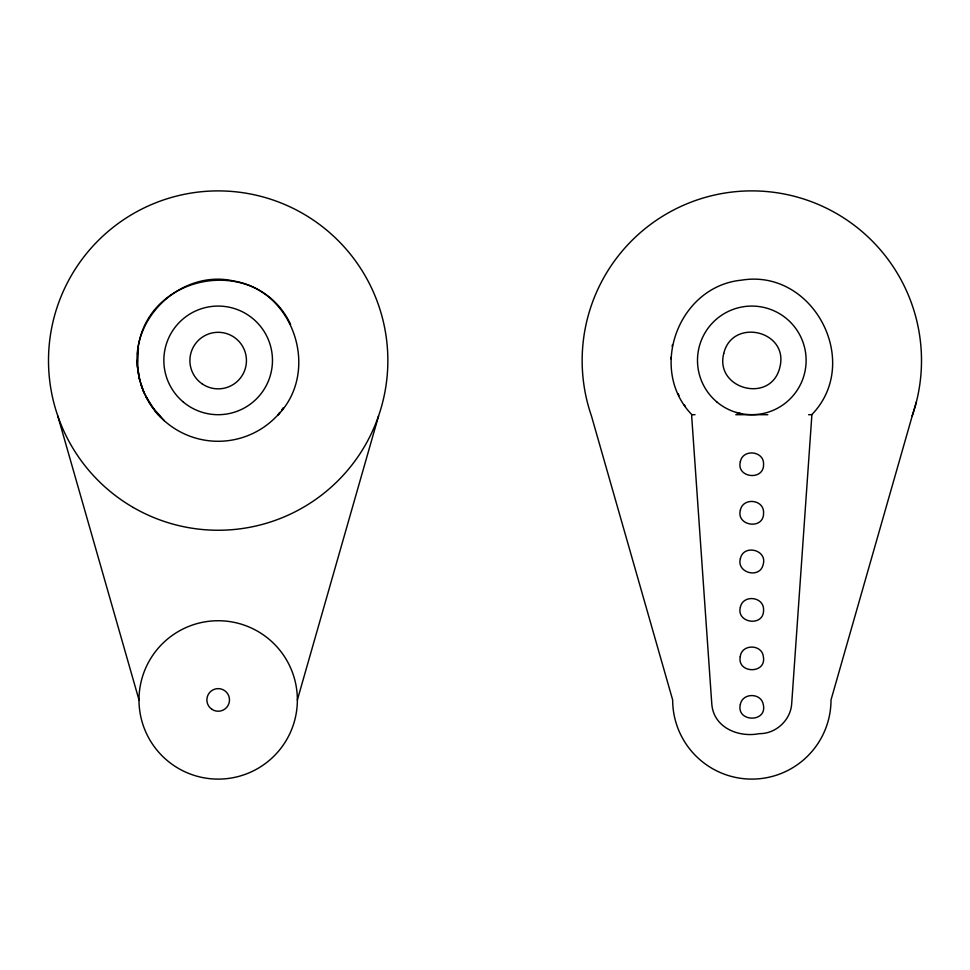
<?xml version="1.0" encoding="UTF-8"?>
<svg xmlns="http://www.w3.org/2000/svg" width="970" height="970" viewBox="0 0 970 970"><rect width="100%" height="100%" fill="white"/><g stroke="black" fill="none" stroke-linecap="round" stroke-linejoin="round"><path stroke-width="1.45" d="M670.961 358.949L670.973 357.202M137.376 359.882C136.94 384.872 149.174 409.51 169.01 424.642A80.886 80.886 0 0 0 275.747 417.185C321.434 373.899 294.941 290.842 233.552 280.973C182.615 269.272 130.526 316.899 137.704 368.673M139.935 380.955L137.498 366.575L138.419 347.454M137.498 354.195C142.093 273.746 256.322 251.594 290.648 324.501M672.174 346.387L672.44 344.75M297.366 699.928A79.176 79.176 0 0 0 178.589 631.349A79.176 79.176 0 0 0 178.589 768.495A79.176 79.176 0 0 0 297.366 699.928L378.567 415.984M912.212 415.972L831.011 699.928A79.176 79.176 0 0 1 751.835 779.104A79.176 79.176 0 0 1 672.659 699.928L591.457 415.984A169.689 169.689 0 0 1 751.811 190.884A169.689 169.689 0 0 1 912.2 415.972L916.383 401.932M278.099 414.699L279.93 412.359L278.22 414.699M281.761 410.007L283.592 407.667M811.745 414.699C862.609 362.404 813.49 268.217 741.432 280.172C678.551 286.308 647.705 369.121 691.865 414.699M281.7 410.152L283.507 407.873M695.017 414.699L691.719 414.699L691.719 416.785L711.762 703.541C713.205 727.342 738.182 737.879 759.425 733.635C775.903 733.89 790.793 719.995 791.702 703.541L811.89 414.699L808.592 414.699M735.793 414.699L767.816 414.699M736.424 412.541L741.626 413.741M152.278 407.145L164.33 420.774M145.864 396.451L155.746 411.85L160.996 417.549M155.746 411.85L158.656 415.184M684.189 404.781L685.39 406.503M149.901 403.762L143.124 390.631L141.183 384.896M678.139 393.808L679.024 395.614M144.033 392.753L139.389 378.821L138.261 372.322M57.8 415.984L139.001 699.928M723.753 353.48C714.49 389.273 771.126 404.247 779.856 367.303C789.253 330.6 732.253 317.372 723.753 353.48M740.377 461.575C735.903 477.967 763.984 481.156 763.572 464.387C764.214 450.892 742.959 448.564 740.377 461.575M740.377 510.111C735.927 526.14 764.008 530.238 763.572 512.924C764.202 499.295 742.984 497.137 740.377 510.111M740.377 558.635C736.218 572.979 760.177 579.32 763.232 564.273C767.428 549.675 743.408 543.964 740.377 558.635M740.377 607.171C735.915 623.261 764.008 627.263 763.572 609.984C764.142 596.611 743.008 594.125 740.377 607.171M740.28 656.508C736.703 673.75 766.93 674.38 763.329 656.508C761.911 644.019 741.698 643.874 740.28 656.508M740.377 704.244C735.696 722.335 767.925 723.159 763.232 704.244C760.916 692.713 742.693 692.641 740.377 704.244M716.891 401.992A54.308 54.308 0 0 0 805.294 369.825A54.308 54.308 0 0 0 733.223 309.357A54.308 54.308 0 0 0 716.891 401.992M182.821 401.628A54.308 54.308 0 0 0 271.539 370.37A54.308 54.308 0 0 0 200.099 309.163A54.308 54.308 0 0 0 182.821 401.628M202.33 383.987A28.263 28.263 0 0 0 246.368 362.586A28.263 28.263 0 0 0 205.822 335.147A28.263 28.263 0 0 0 202.33 383.987M211.848 709.288A11.3 11.3 0 0 0 229.466 700.728A11.3 11.3 0 0 0 213.242 689.755A11.3 11.3 0 0 0 211.848 709.288M133.339 507.516A169.677 169.677 0 0 0 387.854 360.573A169.677 169.677 0 0 0 133.339 213.63A169.677 169.677 0 0 0 133.339 507.516"/></g></svg>
